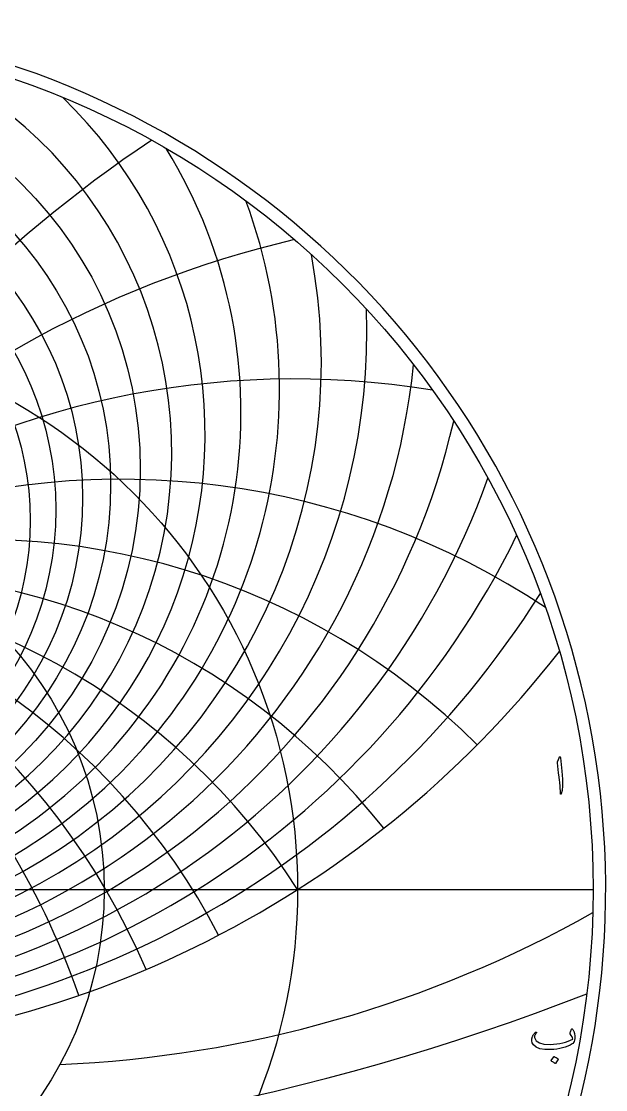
# Model space of a CAD drawing. Header units: millimetres. Extents: x -75 to 75, y -75 to 77.
# Drawn here: x 24.6 to 75.3, y -17.3 to 75.3 of the extents above; entities that cross this region are included whole.
import ezdxf

# ---------------------------------------------------------------- set-up
doc = ezdxf.new("R2010")
doc.units = ezdxf.units.MM
for name, color, linetype in [('CUT_OUTER', 1, 'Continuous'), ('ENGRAVE', 7, 'Continuous'), ('ENGRAVE_FINE', 8, 'Continuous'), ('TEXT', 5, 'Continuous')]:
    doc.layers.add(name, color=color, linetype=linetype)

msp = doc.modelspace()

# ---------------------------------------------------------------- linework, layer by layer
at = {"layer": 'CUT_OUTER'}
msp.add_arc((-0.0002, -0.0002), 75.3374, 146.249794, 87.803295, dxfattribs=at)
at = {"layer": 'ENGRAVE'}
msp.add_lwpolyline([(-74.25, 0), (74.25, 0)], dxfattribs=at)
for centre, radius in [((0, 0), 74.25), ((0, 32.9407), 27.6177), ((0, 0), 48.6033), ((0, 0), 31.8152)]:
    msp.add_circle(centre, radius, dxfattribs=at)
for centre, radius, start, end in [((0, 39.5176), 40.5781, 134.055363, 45.944637), ((0, 51.4893), 58.97, 185.817729, 354.182271), ((0, -30.9637), 57.6284, 32.5, 147.5), ((0, -30.9637), 57.6284, 32.5, 147.5), ((0, 76.2918), 90.4584, 217.96025, 322.03975), ((23.5989, 88.0721), 103.3242, 272.425373, 299.337617)]:
    msp.add_arc(centre, radius, start, end, dxfattribs=at)
at = {"layer": 'ENGRAVE_FINE'}
for centre, radius in [((0, 36.4342), 34.9492), ((0, 35.137), 32.3771), ((0, 33.9776), 29.939), ((0, 32.0136), 25.3989)]:
    msp.add_circle(centre, radius, dxfattribs=at)
for centre, radius, start, end in [((0, 37.8872), 37.6751, 111.387179, 68.612821), ((99.8152, -30.9637), 115.2567, 123.656583, 171.068522), ((99.8152, -30.9637), 115.2567, 123.656583, 171.068522), ((0, 41.3517), 43.6863, 148.373315, 31.626685), ((0, 43.4216), 47.0335, 159.723807, 20.276193), ((68.6788, -30.9637), 89.6538, 103.108558, 167.888552), ((68.6788, -30.9637), 89.6538, 103.108558, 167.888552), ((0, 45.7665), 50.6606, 169.412711, 10.587289), ((0, 48.4353), 54.6184, 178.007933, 1.992067), ((48.3559, -30.9637), 75.2285, 80.856006, 164.519998), ((48.3559, -30.9637), 75.2285, 80.856006, 164.519998), ((0, 55.0066), 63.7956, 193.031455, 346.968545), ((-33.2717, -30.9637), 66.5435, 19.104727, 123.611365), ((-33.2717, -30.9637), 66.5435, 19.104727, 123.611365), ((0, 59.0883), 69.1978, 199.775071, 340.224929), ((33.2717, -30.9637), 66.5435, 56.388635, 160.895273), ((33.2717, -30.9637), 66.5435, 56.388635, 160.895273), ((0, 63.8669), 75.3115, 206.137147, 333.862853), ((-20.975, -30.9637), 61.3268, 23.070369, 134.799281), ((-20.975, -30.9637), 61.3268, 23.070369, 134.799281), ((20.975, -30.9637), 61.3268, 45.200719, 156.929631), ((20.975, -30.9637), 61.3268, 45.200719, 156.929631), ((-10.1614, -30.9637), 58.5174, 27.486679, 141.689177), ((-10.1614, -30.9637), 58.5174, 27.486679, 141.689177), ((10.1614, -30.9637), 58.5174, 38.310823, 152.513321), ((10.1614, -30.9637), 58.5174, 38.310823, 152.513321), ((0, 69.5202), 82.3164, 212.182549, 327.817451), ((0, 179.565), 202.4878, 248.656162, 291.343838)]:
    msp.add_arc(centre, radius, start, end, dxfattribs=at)
at = {"layer": 'TEXT'}
for points in [[(71.2909, 11.4135), (71.3357, 11.5001), (71.3717, 11.5306), (71.3989, 11.5048), (71.4174, 11.4228), (71.5251, 10.2753), (71.5892, 9.5709), (71.6035, 9.0083), (71.5681, 8.5873), (71.4829, 8.3081), (71.4674, 8.2852), (71.4537, 8.2729), (71.4417, 8.2712), (71.4314, 8.28), (71.4232, 8.2937), (71.4174, 8.3116), (71.4138, 8.3335), (71.4127, 8.3596), (71.4127, 8.5624), (71.4033, 8.7776), (71.3846, 9.0051), (71.3565, 9.2448), (71.3503, 9.3075), (71.3319, 9.4767), (71.3011, 9.7524), (71.2581, 10.1348), (71.1551, 10.9825), (71.1527, 11.0276), (71.1551, 11.0692), (71.1621, 11.1073), (71.1738, 11.1418)], [(72.4627, -12.107), (72.4942, -12.1465), (72.523, -12.1902), (72.5492, -12.2379), (72.5728, -12.2897), (72.5937, -12.3453), (72.612, -12.4045), (72.6277, -12.4671), (72.6407, -12.5333), (72.6577, -12.6662), (72.6618, -12.7979), (72.653, -12.9285), (72.6314, -13.0579), (72.5986, -13.1732), (72.5564, -13.2663), (72.5049, -13.3371), (72.444, -13.3857), (72.2508, -13.4879), (72.0459, -13.5789), (71.8292, -13.6589), (71.6009, -13.7276), (71.3609, -13.7847), (71.1091, -13.8295), (70.8456, -13.862), (70.5705, -13.8822), (70.0546, -13.8769), (69.6313, -13.8049), (69.3005, -13.6662), (69.0622, -13.4607), (68.9645, -13.2999), (68.9194, -13.1269), (68.927, -12.9416), (68.9873, -12.744), (69.0077, -12.7014), (69.0312, -12.658), (69.058, -12.6136), (69.088, -12.5684), (69.1212, -12.5223), (69.1577, -12.4753), (69.1973, -12.4274), (69.2402, -12.3787), (69.2546, -12.3649), (69.2695, -12.3564), (69.285, -12.3532), (69.3011, -12.3553), (69.312, -12.3594), (69.321, -12.367), (69.3284, -12.3781), (69.3339, -12.3927), (69.3365, -12.4065), (69.3351, -12.4197), (69.3295, -12.4323), (69.3199, -12.4443), (69.2798, -12.492), (69.2437, -12.5415), (69.2118, -12.5927), (69.184, -12.6457), (69.165, -12.6963), (69.1548, -12.7452), (69.1533, -12.7923), (69.1606, -12.8377), (69.307, -13.1026), (69.5822, -13.2885), (69.9861, -13.3954), (70.5189, -13.4232), (70.8118, -13.4119), (71.091, -13.3875), (71.3563, -13.3499), (71.6079, -13.2991), (71.8461, -13.2351), (72.0711, -13.158), (72.2828, -13.0677), (72.4815, -12.9642), (72.4622, -12.8676), (72.4182, -12.7604), (72.3497, -12.6427), (72.2566, -12.5145), (72.2537, -12.5022), (72.2543, -12.4794), (72.2584, -12.446), (72.266, -12.4021), (72.2681, -12.3977), (72.2695, -12.3939), (72.2704, -12.3907), (72.2707, -12.3881), (72.2859, -12.3283), (72.3082, -12.2616), (72.3374, -12.1878), (72.3737, -12.107), (72.3898, -12.0824), (72.41, -12.0742), (72.4343, -12.0824), (72.4627, -12.107)], [(70.8281, -14.4911), (70.8339, -14.4853), (70.8421, -14.4817), (70.8527, -14.4806), (70.8655, -14.4817), (70.9566, -14.5186), (71.0424, -14.5637), (71.1229, -14.617), (71.1981, -14.6785), (71.2054, -14.6878), (71.2086, -14.6972), (71.2078, -14.7066), (71.2028, -14.7159), (70.9826, -15.0719), (70.9744, -15.0804), (70.9639, -15.0825), (70.951, -15.0781), (70.9358, -15.0672), (70.9226, -15.0579), (70.9018, -15.0438), (70.8734, -15.0251), (70.8374, -15.0017), (70.7932, -14.9736), (70.7402, -14.9408), (70.6785, -14.9033), (70.6079, -14.8611), (70.5986, -14.8541), (70.5939, -14.8471), (70.5939, -14.8401), (70.5986, -14.833)]]:
    msp.add_lwpolyline(points, close=True, dxfattribs=at)

doc.saveas('drawing.dxf')
